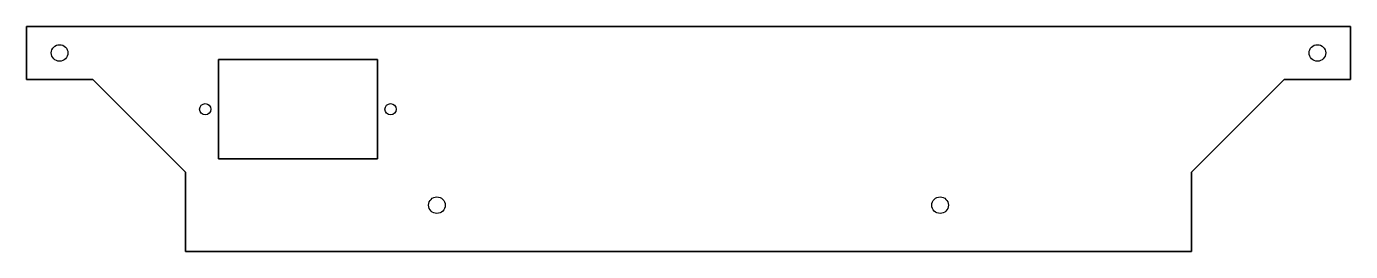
# Model space of a CAD drawing. Header units: millimetres. Extents: x 0 to 400, y 0 to 68.
import ezdxf

# ---------------------------------------------------------------- set-up
doc = ezdxf.new("R2010")
doc.units = ezdxf.units.MM
doc.layers.get('0').update_dxf_attribs({"linetype": 'CONTINUOUS'})

msp = doc.modelspace()

# ---------------------------------------------------------------- linework, layer by layer
for points in [[(400, 68), (400, 52), (380, 52), (352, 24), (352, 0), (48, 0), (48, 24), (20, 52), (0, 52), (0, 68)], [(380, 52), (400, 52), (400, 68), (0, 68), (0, 52), (20, 52), (48, 24), (48, 0), (352, 0), (352, 24)], [(106, 28), (106, 58), (58, 58), (58, 28)], [(58, 28), (58, 58), (106, 58), (106, 28)]]:
    msp.add_lwpolyline(points, close=True)
for centre, radius in [((10, 60), 2.5), ((10, 60), 2.5), ((390, 60), 2.5), ((390, 60), 2.5), ((54, 43), 1.7), ((54, 43), 1.7), ((110, 43), 1.7), ((110, 43), 1.7), ((124, 14), 2.5), ((124, 14), 2.5), ((276, 14), 2.5), ((276, 14), 2.5)]:
    msp.add_circle(centre, radius)

doc.saveas('drawing.dxf')
